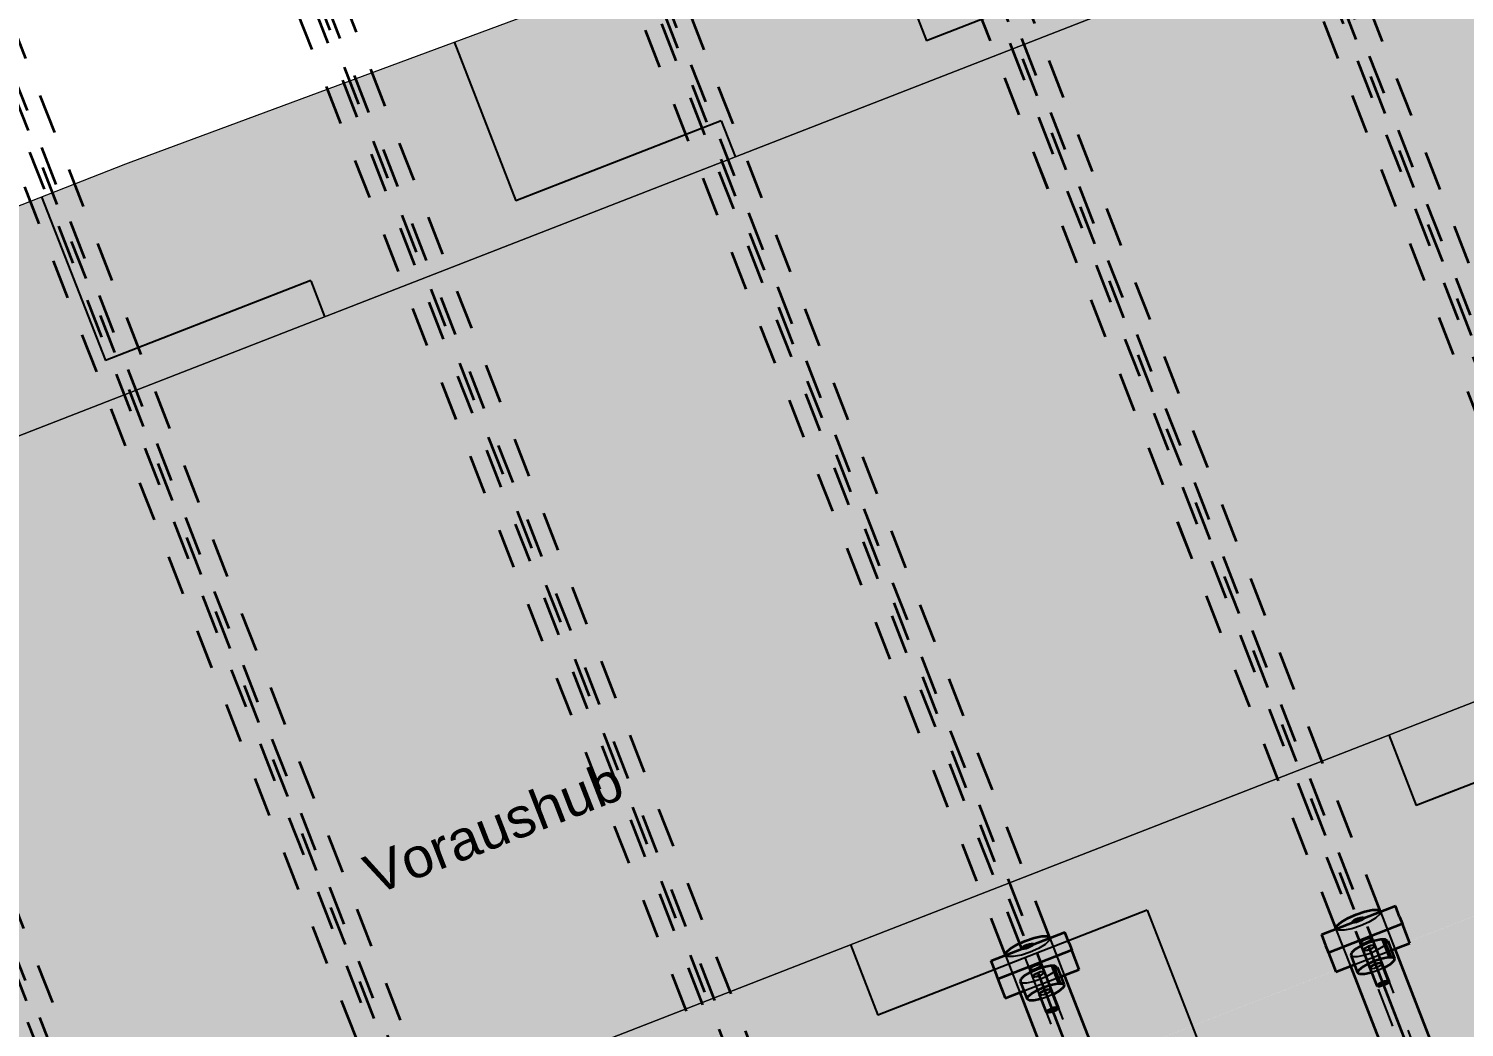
# Model space of a CAD drawing. Header units: metres. Extents: x 2688466 to 2688595, y 1221626 to 1221756.
# Drawn here: x 2688503.578 to 2688507.194, y 1221712.279 to 1221714.794 of the extents above; entities that cross this region are included whole.
import ezdxf

# ---------------------------------------------------------------- set-up
doc = ezdxf.new("R2010")
doc.units = ezdxf.units.M
doc.linetypes.add('AUSGEZOGEN', pattern=[0])
doc.linetypes.add('VERDECKT2_S2', pattern=[0.15, 0.1, -0.05])
for name, color, linetype, lineweight in [('Beton Ansicht', 7, 'AUSGEZOGEN', 35), ('Schnittbeschriftung', 7, 'AUSGEZOGEN', 50), ('Standard', 7, 'AUSGEZOGEN', 13)]:
    doc.layers.add(name, color=color, linetype=linetype, lineweight=lineweight)
doc.styles.add('ARIAL', font='arial.ttf')

msp = doc.modelspace()

# ---------------------------------------------------------------- hatches: boundary and pattern name
at = {"layer": 'Beton Ansicht', "linetype": 'AUSGEZOGEN', "lineweight": 13, "true_color": 0xffff1c, "transparency": 33554687}
for points in [[(2688507.031, 1221712.5577), (2688507.0201, 1221712.5855), (2688506.8338, 1221712.513), (2688506.8446, 1221712.4851)], [(2688506.8446, 1221712.4851), (2688506.8516, 1221712.4671), (2688507.038, 1221712.5397), (2688507.031, 1221712.5577)], [(2688506.8516, 1221712.4671), (2688506.8704, 1221712.4189), (2688506.917, 1221712.437), (2688506.9076, 1221712.4611), (2688506.9094, 1221712.4671), (2688506.9179, 1221712.475), (2688506.932, 1221712.4835), (2688506.9495, 1221712.4914), (2688506.9677, 1221712.4974), (2688506.9838, 1221712.5006), (2688506.9955, 1221712.5007), (2688507.0008, 1221712.4974), (2688507.0102, 1221712.4733), (2688507.0568, 1221712.4915), (2688507.038, 1221712.5397)], [(2688506.1983, 1221712.4914), (2688506.1874, 1221712.5192), (2688506.0011, 1221712.4467), (2688506.0119, 1221712.4188)], [(2688506.0119, 1221712.4188), (2688506.0189, 1221712.4008), (2688506.2053, 1221712.4734), (2688506.1983, 1221712.4914)], [(2688506.0189, 1221712.4008), (2688506.0377, 1221712.3526), (2688506.0843, 1221712.3707), (2688506.0749, 1221712.3948), (2688506.0767, 1221712.4008), (2688506.0852, 1221712.4087), (2688506.0993, 1221712.4172), (2688506.1168, 1221712.425), (2688506.135, 1221712.4311), (2688506.1511, 1221712.4343), (2688506.1628, 1221712.4344), (2688506.1681, 1221712.4311), (2688506.1775, 1221712.407), (2688506.2241, 1221712.4251), (2688506.2053, 1221712.4734)]]:
    msp.add_hatch(color=2, dxfattribs=at).paths.add_polyline_path(points)
at = {"layer": 'Beton Ansicht', "linetype": 'AUSGEZOGEN', "lineweight": 13, "transparency": 33554687}
for points in [[(2688506.9126, 1221712.5454), (2688506.912, 1221712.5435), (2688506.9132, 1221712.5439)], [(2688506.9154, 1221712.5479), (2688506.9126, 1221712.5454), (2688506.9132, 1221712.5439), (2688506.9164, 1221712.5452)], [(2688506.9199, 1221712.5506), (2688506.9154, 1221712.5479), (2688506.9164, 1221712.5452), (2688506.9213, 1221712.547)], [(2688506.9255, 1221712.5531), (2688506.9199, 1221712.5506), (2688506.9213, 1221712.547), (2688506.927, 1221712.5493)], [(2688506.9313, 1221712.555), (2688506.9255, 1221712.5531), (2688506.927, 1221712.5493), (2688506.9327, 1221712.5515)], [(2688506.9364, 1221712.5561), (2688506.9313, 1221712.555), (2688506.9327, 1221712.5515), (2688506.9375, 1221712.5534)], [(2688506.9402, 1221712.5561), (2688506.9364, 1221712.5561), (2688506.9375, 1221712.5534), (2688506.9407, 1221712.5546)], [(2688506.9419, 1221712.5551), (2688506.9402, 1221712.5561), (2688506.9407, 1221712.5546)], [(2688506.0799, 1221712.4791), (2688506.0793, 1221712.4771), (2688506.0805, 1221712.4776)], [(2688506.0827, 1221712.4816), (2688506.0799, 1221712.4791), (2688506.0805, 1221712.4776), (2688506.0837, 1221712.4788)], [(2688506.0872, 1221712.4843), (2688506.0827, 1221712.4816), (2688506.0837, 1221712.4788), (2688506.0886, 1221712.4807)], [(2688506.0928, 1221712.4868), (2688506.0872, 1221712.4843), (2688506.0886, 1221712.4807), (2688506.0943, 1221712.4829)], [(2688506.0986, 1221712.4887), (2688506.0928, 1221712.4868), (2688506.0943, 1221712.4829), (2688506.1, 1221712.4852)], [(2688506.1037, 1221712.4898), (2688506.0986, 1221712.4887), (2688506.1, 1221712.4852), (2688506.1048, 1221712.487)], [(2688506.1075, 1221712.4898), (2688506.1037, 1221712.4898), (2688506.1048, 1221712.487), (2688506.108, 1221712.4883)], [(2688506.1092, 1221712.4887), (2688506.1075, 1221712.4898), (2688506.108, 1221712.4883)], [(2688506.9251, 1221712.4161), (2688506.9269, 1221712.4221), (2688506.9094, 1221712.4671), (2688506.9076, 1221712.4611)], [(2688506.9269, 1221712.4221), (2688506.9355, 1221712.43), (2688506.9179, 1221712.475), (2688506.9094, 1221712.4671)], [(2688506.9355, 1221712.43), (2688506.9496, 1221712.4385), (2688506.932, 1221712.4835), (2688506.9179, 1221712.475)], [(2688506.9496, 1221712.4385), (2688506.967, 1221712.4463), (2688506.9495, 1221712.4914), (2688506.932, 1221712.4835)], [(2688506.967, 1221712.4463), (2688506.9852, 1221712.4524), (2688506.9677, 1221712.4974), (2688506.9495, 1221712.4914)], [(2688506.9852, 1221712.4524), (2688507.0014, 1221712.4556), (2688506.9838, 1221712.5006), (2688506.9677, 1221712.4974)], [(2688507.0014, 1221712.4556), (2688507.013, 1221712.4557), (2688506.9955, 1221712.5007), (2688506.9838, 1221712.5006)], [(2688507.013, 1221712.4557), (2688507.0183, 1221712.4524), (2688507.0008, 1221712.4974), (2688506.9955, 1221712.5007)], [(2688506.1343, 1221712.38), (2688506.1525, 1221712.3861), (2688506.135, 1221712.4311), (2688506.1168, 1221712.425)], [(2688506.1525, 1221712.3861), (2688506.1687, 1221712.3893), (2688506.1511, 1221712.4343), (2688506.135, 1221712.4311)], [(2688506.1687, 1221712.3893), (2688506.1803, 1221712.3894), (2688506.1628, 1221712.4344), (2688506.1511, 1221712.4343)], [(2688506.1803, 1221712.3894), (2688506.1856, 1221712.3861), (2688506.1681, 1221712.4311), (2688506.1628, 1221712.4344)], [(2688506.9939, 1221712.4301), (2688507.008, 1221712.4386), (2688507.0166, 1221712.4464), (2688507.0183, 1221712.4524), (2688507.013, 1221712.4557), (2688507.0014, 1221712.4556), (2688506.9852, 1221712.4524), (2688506.967, 1221712.4463), (2688506.9496, 1221712.4385), (2688506.9355, 1221712.43), (2688506.9269, 1221712.4221), (2688506.9251, 1221712.4161), (2688506.9305, 1221712.4129), (2688506.9421, 1221712.4129), (2688506.9582, 1221712.4162), (2688506.9612, 1221712.4172), (2688506.9568, 1221712.4285), (2688506.9574, 1221712.4304), (2688506.9601, 1221712.4329), (2688506.9646, 1221712.4356), (2688506.9702, 1221712.4381), (2688506.976, 1221712.4401), (2688506.9812, 1221712.4411), (2688506.9849, 1221712.4411), (2688506.9866, 1221712.4401), (2688506.991, 1221712.4288)], [(2688506.9744, 1221712.3835), (2688506.9749, 1221712.3854), (2688506.9574, 1221712.4304), (2688506.9568, 1221712.4285)], [(2688506.9749, 1221712.3854), (2688506.9777, 1221712.3879), (2688506.9601, 1221712.4329), (2688506.9574, 1221712.4304)], [(2688506.9777, 1221712.3879), (2688506.9822, 1221712.3906), (2688506.9646, 1221712.4356), (2688506.9601, 1221712.4329)], [(2688506.9822, 1221712.3906), (2688506.9878, 1221712.3931), (2688506.9702, 1221712.4381), (2688506.9646, 1221712.4356)], [(2688506.9878, 1221712.3931), (2688506.9936, 1221712.3951), (2688506.976, 1221712.4401), (2688506.9702, 1221712.4381)], [(2688506.9936, 1221712.3951), (2688506.9987, 1221712.3961), (2688506.9812, 1221712.4411), (2688506.976, 1221712.4401)], [(2688506.9987, 1221712.3961), (2688507.0025, 1221712.3961), (2688506.9849, 1221712.4411), (2688506.9812, 1221712.4411)], [(2688507.0025, 1221712.3961), (2688507.0042, 1221712.3951), (2688506.9866, 1221712.4401), (2688506.9849, 1221712.4411)], [(2688506.0924, 1221712.3498), (2688506.0942, 1221712.3558), (2688506.0767, 1221712.4008), (2688506.0749, 1221712.3948)], [(2688506.0942, 1221712.3558), (2688506.1028, 1221712.3637), (2688506.0852, 1221712.4087), (2688506.0767, 1221712.4008)], [(2688506.1028, 1221712.3637), (2688506.1169, 1221712.3722), (2688506.0993, 1221712.4172), (2688506.0852, 1221712.4087)], [(2688506.1169, 1221712.3722), (2688506.1343, 1221712.38), (2688506.1168, 1221712.425), (2688506.0993, 1221712.4172)], [(2688507.0009, 1221712.3907), (2688507.0036, 1221712.3932), (2688507.0042, 1221712.3951), (2688507.0025, 1221712.3961), (2688506.9987, 1221712.3961), (2688506.9936, 1221712.3951), (2688506.9878, 1221712.3931), (2688506.9822, 1221712.3906), (2688506.9777, 1221712.3879), (2688506.9749, 1221712.3854), (2688506.9744, 1221712.3835), (2688506.9761, 1221712.3824), (2688506.9798, 1221712.3824), (2688506.9849, 1221712.3835), (2688506.9908, 1221712.3854), (2688506.9964, 1221712.3879)], [(2688506.1612, 1221712.3638), (2688506.1753, 1221712.3723), (2688506.1839, 1221712.3801), (2688506.1856, 1221712.3861), (2688506.1803, 1221712.3894), (2688506.1687, 1221712.3893), (2688506.1525, 1221712.3861), (2688506.1343, 1221712.38), (2688506.1169, 1221712.3722), (2688506.1028, 1221712.3637), (2688506.0942, 1221712.3558), (2688506.0924, 1221712.3498), (2688506.0978, 1221712.3466), (2688506.1094, 1221712.3466), (2688506.1255, 1221712.3499), (2688506.1285, 1221712.3509), (2688506.1241, 1221712.3622), (2688506.1247, 1221712.3641), (2688506.1274, 1221712.3666), (2688506.1319, 1221712.3693), (2688506.1375, 1221712.3718), (2688506.1434, 1221712.3738), (2688506.1485, 1221712.3748), (2688506.1522, 1221712.3748), (2688506.1539, 1221712.3738), (2688506.1583, 1221712.3625)], [(2688506.1417, 1221712.3172), (2688506.1422, 1221712.3191), (2688506.1247, 1221712.3641), (2688506.1241, 1221712.3622)], [(2688506.1422, 1221712.3191), (2688506.145, 1221712.3216), (2688506.1274, 1221712.3666), (2688506.1247, 1221712.3641)], [(2688506.145, 1221712.3216), (2688506.1495, 1221712.3243), (2688506.1319, 1221712.3693), (2688506.1274, 1221712.3666)], [(2688506.1495, 1221712.3243), (2688506.1551, 1221712.3268), (2688506.1375, 1221712.3718), (2688506.1319, 1221712.3693)], [(2688506.1551, 1221712.3268), (2688506.1609, 1221712.3288), (2688506.1434, 1221712.3738), (2688506.1375, 1221712.3718)], [(2688506.1609, 1221712.3288), (2688506.166, 1221712.3298), (2688506.1485, 1221712.3748), (2688506.1434, 1221712.3738)], [(2688506.166, 1221712.3298), (2688506.1698, 1221712.3298), (2688506.1522, 1221712.3748), (2688506.1485, 1221712.3748)], [(2688506.1698, 1221712.3298), (2688506.1715, 1221712.3288), (2688506.1539, 1221712.3738), (2688506.1522, 1221712.3748)], [(2688506.1682, 1221712.3243), (2688506.1709, 1221712.3269), (2688506.1715, 1221712.3288), (2688506.1698, 1221712.3298), (2688506.166, 1221712.3298), (2688506.1609, 1221712.3288), (2688506.1551, 1221712.3268), (2688506.1495, 1221712.3243), (2688506.145, 1221712.3216), (2688506.1422, 1221712.3191), (2688506.1417, 1221712.3172), (2688506.1434, 1221712.3161), (2688506.1471, 1221712.3161), (2688506.1522, 1221712.3172), (2688506.1581, 1221712.3191), (2688506.1637, 1221712.3216)]]:
    msp.add_hatch(color=5, dxfattribs=at).paths.add_polyline_path(points)
at = {"layer": 'Standard', "linetype": 'AUSGEZOGEN', "lineweight": 13, "transparency": 33554559}
h = msp.add_hatch(color=7, dxfattribs=at)
h.set_gradient(color1=(199, 199, 199), color2=(199, 199, 199), one_color=1)
h.paths.add_polyline_path([(2688508.4469, 1221713.6064), (2688507.7472, 1221715.4031), (2688495.913, 1221710.7942), (2688496.6224, 1221708.9726), (2688497.1177, 1221709.1655), (2688507.7296, 1221713.2983), (2688507.7199, 1221713.3233)], flags=0)
h = msp.add_hatch(color=7, dxfattribs=at)
h.set_gradient(color1=(240, 240, 180), color2=(240, 240, 180), one_color=1)
h.paths.add_polyline_path([(2688503.8358, 1221714.4595), (2688503.8224, 1221714.4545), (2688502.5741, 1221713.9649), (2688500.8861, 1221713.2222), (2688498.8978, 1221712.3505), (2688496.5785, 1221711.2364), (2688495.8586, 1221710.9847), (2688495.6601, 1221710.9053), (2688495.913, 1221710.7942), (2688506.8007, 1221715.0345), (2688506.1577, 1221715.3199)], flags=0)
at = {"layer": 'Standard', "linetype": 'AUSGEZOGEN', "lineweight": 25, "transparency": 33554687}
h = msp.add_hatch(dxfattribs=at)
h.set_pattern_fill('MUSTER', scale=0.555, angle=201.28, style=0, pattern_type=2)
h.set_pattern_definition([(201.28, (2688527.41253, 1221729.71783), (-0.315735, -0.718583), [0.555, -0.555]), (291.28, (2688527.41253, 1221729.71783), (0.718583, -0.315735), [0.555, -0.555])])
h.paths.add_polyline_path([(2688503.8358, 1221714.4595), (2688503.8224, 1221714.4545), (2688502.5741, 1221713.9649), (2688500.8861, 1221713.2222), (2688498.8978, 1221712.3505), (2688496.5785, 1221711.2364), (2688495.8586, 1221710.9847), (2688495.6601, 1221710.9053), (2688495.913, 1221710.7942), (2688506.8007, 1221715.0345), (2688506.1577, 1221715.3199)], flags=0)
at = {"layer": 'Standard', "linetype": 'AUSGEZOGEN', "lineweight": 13, "transparency": 33554559}
h = msp.add_hatch(color=7, dxfattribs=at)
h.set_gradient(color1=(140, 255, 140), color2=(140, 255, 140), one_color=1)
h.paths.add_polyline_path([(2688507.7296, 1221713.2983), (2688497.1177, 1221709.1655), (2688496.6224, 1221708.9726), (2688496.8051, 1221708.5036), (2688507.9123, 1221712.8293)], flags=0)
at = {"layer": 'Standard', "linetype": 'AUSGEZOGEN', "lineweight": 25, "transparency": 33554687}
h = msp.add_hatch(dxfattribs=at)
h.set_pattern_fill('MUSTER', scale=0.7275, angle=201.28, style=0, pattern_type=2)
h.set_pattern_definition([(201.28, (2688527.21626, 1221729.27115), (-0.413869, -0.941926), [0.7275, -0.7275]), (291.28, (2688527.21626, 1221729.27115), (0.941926, -0.413869), [0.7275, -0.7275])])
h.paths.add_polyline_path([(2688496.6224, 1221708.9726), (2688496.8051, 1221708.5036), (2688501.5164, 1221710.3382), (2688502.4685, 1221709.6683), (2688508.2642, 1221711.9256), (2688507.7296, 1221713.2983), (2688497.1177, 1221709.1655)], flags=0)
at = {"layer": 'Standard', "linetype": 'AUSGEZOGEN', "lineweight": 13, "transparency": 33554559}
h = msp.add_hatch(color=7, dxfattribs=at)
h.set_gradient(color1=(140, 255, 140), color2=(140, 255, 140), one_color=1)
h.paths.add_polyline_path([(2688501.5163, 1221710.3383), (2688502.4685, 1221709.6683), (2688508.2643, 1221711.9254), (2688507.9124, 1221712.8291)], flags=0)

# ---------------------------------------------------------------- linework, layer by layer
at = {"layer": 'Beton Ansicht', "linetype": 'VERDECKT2_S2', "lineweight": 35, "transparency": 33554687}
for p, q in [((2688507.6411, 1221713.0853), (2688504.1357, 1221722.0861)), ((2688507.6151, 1221712.9428), (2688504.0649, 1221722.0585)), ((2688507.6475, 1221712.9036), (2688504.0742, 1221722.0788)), ((2688507.6449, 1221712.9544), (2688504.0947, 1221722.0701)), ((2688507.5293, 1221713.0418), (2688504.0239, 1221722.0425)), ((2688506.9568, 1221712.4285), (2688503.4066, 1221721.5442)), ((2688506.9893, 1221712.3893), (2688503.4159, 1221721.5645)), ((2688506.9866, 1221712.4401), (2688503.4365, 1221721.5558)), ((2688506.9829, 1221712.571), (2688503.4775, 1221721.5718)), ((2688506.871, 1221712.5275), (2688503.3656, 1221721.5282)), ((2688506.0793, 1221712.4771), (2688502.574, 1221721.4779)), ((2688506.1566, 1221712.323), (2688502.5832, 1221721.4982)), ((2688506.1539, 1221712.3738), (2688502.6038, 1221721.4895)), ((2688506.1502, 1221712.5047), (2688502.6448, 1221721.5055)), ((2688506.0383, 1221712.4612), (2688502.533, 1221721.4619)), ((2688505.4983, 1221711.8087), (2688501.925, 1221720.9838)), ((2688505.4509, 1221711.9744), (2688501.9455, 1221720.9752)), ((2688505.4919, 1221711.9904), (2688501.9865, 1221720.9912)), ((2688505.3801, 1221711.9469), (2688501.8747, 1221720.9476)), ((2688505.4211, 1221711.9628), (2688501.9157, 1221720.9636)), ((2688504.6332, 1221711.7815), (2688501.083, 1221720.8973)), ((2688504.6656, 1221711.7423), (2688501.0923, 1221720.9175)), ((2688504.663, 1221711.7932), (2688501.1128, 1221720.9089)), ((2688504.6592, 1221711.9241), (2688501.1538, 1221720.9248)), ((2688504.5474, 1221711.8805), (2688501.042, 1221720.8813)), ((2688504.0074, 1221711.228), (2688500.4341, 1221720.4032)), ((2688504.0048, 1221711.2788), (2688500.4546, 1221720.3946)), ((2688504.001, 1221711.4098), (2688500.4956, 1221720.4105)), ((2688503.975, 1221711.2672), (2688500.4248, 1221720.3829)), ((2688507.5293, 1221713.0418), (2688504.8994, 1221719.7944)), ((2688507.5293, 1221713.0418), (2688505.0739, 1221719.3464)), ((2688506.871, 1221712.5275), (2688504.2412, 1221719.2801)), ((2688506.0383, 1221712.4612), (2688503.4085, 1221719.2138)), ((2688506.871, 1221712.5275), (2688504.4157, 1221718.8321)), ((2688506.0383, 1221712.4612), (2688503.583, 1221718.7658)), ((2688505.3801, 1221711.9469), (2688502.7503, 1221718.6995)), ((2688504.5474, 1221711.8805), (2688501.9176, 1221718.6331)), ((2688505.3801, 1221711.9469), (2688502.9247, 1221718.2515)), ((2688504.5474, 1221711.8805), (2688502.092, 1221718.1851))]:
    msp.add_line(p, q, dxfattribs=at)
at = {"layer": 'Beton Ansicht', "linetype": 'AUSGEZOGEN', "lineweight": 35, "transparency": 33554687}
for p, q in [((2688506.8338, 1221712.513), (2688507.0201, 1221712.5855)), ((2688506.9431, 1221712.571), (2688506.9625, 1221712.5749)), ((2688506.9625, 1221712.5749), (2688506.9765, 1221712.5749)), ((2688506.9765, 1221712.5749), (2688506.9829, 1221712.571)), ((2688507.031, 1221712.5577), (2688507.0201, 1221712.5855)), ((2688507.038, 1221712.5397), (2688506.8516, 1221712.4671)), ((2688506.8731, 1221712.5347), (2688506.8834, 1221712.5441)), ((2688506.8834, 1221712.5441), (2688506.9004, 1221712.5543)), ((2688506.9004, 1221712.5543), (2688506.9213, 1221712.5637)), ((2688506.912, 1221712.5435), (2688506.9126, 1221712.5454)), ((2688506.9126, 1221712.5454), (2688506.9154, 1221712.5479)), ((2688506.9154, 1221712.5479), (2688506.9199, 1221712.5506)), ((2688506.9199, 1221712.5506), (2688506.9255, 1221712.5531)), ((2688506.9213, 1221712.5637), (2688506.9431, 1221712.571)), ((2688506.9255, 1221712.5531), (2688506.9313, 1221712.555)), ((2688506.9313, 1221712.555), (2688506.9364, 1221712.5561)), ((2688506.9364, 1221712.5561), (2688506.9402, 1221712.5561)), ((2688506.9402, 1221712.5561), (2688506.9419, 1221712.5551)), ((2688507.031, 1221712.5577), (2688507.038, 1221712.5397)), ((2688507.0568, 1221712.4915), (2688507.038, 1221712.5397)), ((2688506.0011, 1221712.4467), (2688506.1874, 1221712.5192)), ((2688506.0886, 1221712.4974), (2688506.1104, 1221712.5046)), ((2688506.1104, 1221712.5046), (2688506.1298, 1221712.5086)), ((2688506.1298, 1221712.5086), (2688506.1438, 1221712.5086)), ((2688506.1438, 1221712.5086), (2688506.1502, 1221712.5047)), ((2688506.1983, 1221712.4914), (2688506.1874, 1221712.5192)), ((2688506.8338, 1221712.513), (2688506.8446, 1221712.4851)), ((2688506.871, 1221712.5275), (2688506.8731, 1221712.5347)), ((2688506.2053, 1221712.4734), (2688506.0189, 1221712.4008)), ((2688506.0383, 1221712.4612), (2688506.0404, 1221712.4684)), ((2688506.0404, 1221712.4684), (2688506.0507, 1221712.4778)), ((2688506.0507, 1221712.4778), (2688506.0677, 1221712.488)), ((2688506.0677, 1221712.488), (2688506.0886, 1221712.4974)), ((2688506.0793, 1221712.4771), (2688506.0799, 1221712.4791)), ((2688506.0799, 1221712.4791), (2688506.0827, 1221712.4816)), ((2688506.0827, 1221712.4816), (2688506.0872, 1221712.4843)), ((2688506.0872, 1221712.4843), (2688506.0928, 1221712.4868)), ((2688506.0928, 1221712.4868), (2688506.0986, 1221712.4887)), ((2688506.0986, 1221712.4887), (2688506.1037, 1221712.4898)), ((2688506.1037, 1221712.4898), (2688506.1075, 1221712.4898)), ((2688506.1075, 1221712.4898), (2688506.1092, 1221712.4887)), ((2688506.1983, 1221712.4914), (2688506.2053, 1221712.4734)), ((2688506.2241, 1221712.4251), (2688506.2053, 1221712.4734)), ((2688506.8446, 1221712.4851), (2688506.8516, 1221712.4671)), ((2688506.8516, 1221712.4671), (2688506.8704, 1221712.4189)), ((2688506.9094, 1221712.4671), (2688506.9076, 1221712.4611)), ((2688506.9179, 1221712.475), (2688506.9094, 1221712.4671)), ((2688506.932, 1221712.4835), (2688506.9179, 1221712.475)), ((2688506.9495, 1221712.4914), (2688506.932, 1221712.4835)), ((2688506.9677, 1221712.4974), (2688506.9495, 1221712.4914)), ((2688506.9838, 1221712.5006), (2688506.9677, 1221712.4974)), ((2688506.9955, 1221712.5007), (2688506.9838, 1221712.5006)), ((2688507.0008, 1221712.4974), (2688506.9955, 1221712.5007)), ((2688507.0008, 1221712.4974), (2688507.0183, 1221712.4524)), ((2688507.0102, 1221712.4733), (2688507.0568, 1221712.4915)), ((2688507.1573, 1221712.123), (2688507.0195, 1221712.4769)), ((2688506.0011, 1221712.4467), (2688506.0119, 1221712.4188)), ((2688506.135, 1221712.4311), (2688506.1168, 1221712.425)), ((2688506.1511, 1221712.4343), (2688506.135, 1221712.4311)), ((2688506.1628, 1221712.4344), (2688506.1511, 1221712.4343)), ((2688506.1681, 1221712.4311), (2688506.1628, 1221712.4344)), ((2688506.1681, 1221712.4311), (2688506.1856, 1221712.3861)), ((2688506.8704, 1221712.4189), (2688506.917, 1221712.437)), ((2688506.9076, 1221712.4611), (2688506.9251, 1221712.4161)), ((2688507.0455, 1221712.0795), (2688506.9077, 1221712.4334)), ((2688507.0455, 1221712.0795), (2688506.9077, 1221712.4334)), ((2688506.9355, 1221712.43), (2688506.9496, 1221712.4385)), ((2688506.9496, 1221712.4385), (2688506.967, 1221712.4463)), ((2688506.9574, 1221712.4304), (2688506.9568, 1221712.4285)), ((2688506.9601, 1221712.4329), (2688506.9574, 1221712.4304)), ((2688506.9646, 1221712.4356), (2688506.9601, 1221712.4329)), ((2688506.9702, 1221712.4381), (2688506.9646, 1221712.4356)), ((2688506.967, 1221712.4463), (2688506.9852, 1221712.4524)), ((2688506.976, 1221712.4401), (2688506.9702, 1221712.4381)), ((2688506.9812, 1221712.4411), (2688506.976, 1221712.4401)), ((2688506.9849, 1221712.4411), (2688506.9812, 1221712.4411)), ((2688506.9866, 1221712.4401), (2688506.9849, 1221712.4411)), ((2688506.9852, 1221712.4524), (2688507.0014, 1221712.4556)), ((2688507.0042, 1221712.3951), (2688506.9866, 1221712.4401)), ((2688507.008, 1221712.4386), (2688506.9939, 1221712.4301)), ((2688507.0014, 1221712.4556), (2688507.013, 1221712.4557)), ((2688507.0166, 1221712.4464), (2688507.008, 1221712.4386)), ((2688507.013, 1221712.4557), (2688507.0183, 1221712.4524)), ((2688507.0183, 1221712.4524), (2688507.0166, 1221712.4464)), ((2688506.0119, 1221712.4188), (2688506.0189, 1221712.4008)), ((2688506.0189, 1221712.4008), (2688506.0377, 1221712.3526)), ((2688506.0767, 1221712.4008), (2688506.0749, 1221712.3948)), ((2688506.0749, 1221712.3948), (2688506.0924, 1221712.3498)), ((2688506.0852, 1221712.4087), (2688506.0767, 1221712.4008)), ((2688506.0993, 1221712.4172), (2688506.0852, 1221712.4087)), ((2688506.1168, 1221712.425), (2688506.0993, 1221712.4172)), ((2688506.1775, 1221712.407), (2688506.2241, 1221712.4251)), ((2688506.3246, 1221712.0567), (2688506.1868, 1221712.4106)), ((2688506.9251, 1221712.4161), (2688506.9269, 1221712.4221)), ((2688506.9305, 1221712.4129), (2688506.9251, 1221712.4161)), ((2688506.9269, 1221712.4221), (2688506.9355, 1221712.43)), ((2688506.9421, 1221712.4129), (2688506.9305, 1221712.4129)), ((2688506.9582, 1221712.4162), (2688506.9421, 1221712.4129)), ((2688506.9744, 1221712.3835), (2688506.9568, 1221712.4285)), ((2688506.9612, 1221712.4172), (2688506.9582, 1221712.4162)), ((2688506.9878, 1221712.3931), (2688506.9936, 1221712.3951)), ((2688506.9939, 1221712.4301), (2688506.991, 1221712.4288)), ((2688506.9936, 1221712.3951), (2688506.9987, 1221712.3961)), ((2688506.9987, 1221712.3961), (2688507.0025, 1221712.3961)), ((2688507.0025, 1221712.3961), (2688507.0042, 1221712.3951)), ((2688507.0042, 1221712.3951), (2688507.0036, 1221712.3932)), ((2688506.0377, 1221712.3526), (2688506.0843, 1221712.3707)), ((2688506.2128, 1221712.0132), (2688506.075, 1221712.3671)), ((2688506.2128, 1221712.0132), (2688506.075, 1221712.3671)), ((2688506.0942, 1221712.3558), (2688506.1028, 1221712.3637)), ((2688506.1028, 1221712.3637), (2688506.1169, 1221712.3722)), ((2688506.1169, 1221712.3722), (2688506.1343, 1221712.38)), ((2688506.1247, 1221712.3641), (2688506.1241, 1221712.3622)), ((2688506.1417, 1221712.3172), (2688506.1241, 1221712.3622)), ((2688506.1274, 1221712.3666), (2688506.1247, 1221712.3641)), ((2688506.1319, 1221712.3693), (2688506.1274, 1221712.3666)), ((2688506.1375, 1221712.3718), (2688506.1319, 1221712.3693)), ((2688506.1343, 1221712.38), (2688506.1525, 1221712.3861)), ((2688506.1434, 1221712.3738), (2688506.1375, 1221712.3718)), ((2688506.1485, 1221712.3748), (2688506.1434, 1221712.3738)), ((2688506.1522, 1221712.3748), (2688506.1485, 1221712.3748)), ((2688506.1539, 1221712.3738), (2688506.1522, 1221712.3748)), ((2688506.1525, 1221712.3861), (2688506.1687, 1221712.3893)), ((2688506.1715, 1221712.3288), (2688506.1539, 1221712.3738)), ((2688506.1612, 1221712.3638), (2688506.1583, 1221712.3625)), ((2688506.1753, 1221712.3723), (2688506.1612, 1221712.3638)), ((2688506.1687, 1221712.3893), (2688506.1803, 1221712.3894)), ((2688506.1839, 1221712.3801), (2688506.1753, 1221712.3723)), ((2688506.1803, 1221712.3894), (2688506.1856, 1221712.3861)), ((2688506.1856, 1221712.3861), (2688506.1839, 1221712.3801)), ((2688506.9744, 1221712.3835), (2688506.9749, 1221712.3854)), ((2688506.9761, 1221712.3824), (2688506.9744, 1221712.3835)), ((2688506.9749, 1221712.3854), (2688506.9777, 1221712.3879)), ((2688506.9798, 1221712.3824), (2688506.9761, 1221712.3824)), ((2688506.9777, 1221712.3879), (2688506.9822, 1221712.3906)), ((2688506.9849, 1221712.3835), (2688506.9798, 1221712.3824)), ((2688506.9822, 1221712.3906), (2688506.9878, 1221712.3931)), ((2688506.9908, 1221712.3854), (2688506.9849, 1221712.3835)), ((2688507.1645, 1221711.9392), (2688506.9893, 1221712.3893)), ((2688506.9964, 1221712.3879), (2688506.9908, 1221712.3854)), ((2688507.0009, 1221712.3907), (2688506.9964, 1221712.3879)), ((2688507.0036, 1221712.3932), (2688507.0009, 1221712.3907)), ((2688506.0924, 1221712.3498), (2688506.0942, 1221712.3558)), ((2688506.0978, 1221712.3466), (2688506.0924, 1221712.3498)), ((2688506.1094, 1221712.3466), (2688506.0978, 1221712.3466)), ((2688506.1255, 1221712.3499), (2688506.1094, 1221712.3466)), ((2688506.1285, 1221712.3509), (2688506.1255, 1221712.3499)), ((2688506.145, 1221712.3216), (2688506.1495, 1221712.3243)), ((2688506.1495, 1221712.3243), (2688506.1551, 1221712.3268)), ((2688506.1551, 1221712.3268), (2688506.1609, 1221712.3288)), ((2688506.3318, 1221711.8729), (2688506.1566, 1221712.323)), ((2688506.1637, 1221712.3216), (2688506.1581, 1221712.3191)), ((2688506.1609, 1221712.3288), (2688506.166, 1221712.3298)), ((2688506.1682, 1221712.3243), (2688506.1637, 1221712.3216)), ((2688506.166, 1221712.3298), (2688506.1698, 1221712.3298)), ((2688506.1709, 1221712.3269), (2688506.1682, 1221712.3243)), ((2688506.1698, 1221712.3298), (2688506.1715, 1221712.3288)), ((2688506.1715, 1221712.3288), (2688506.1709, 1221712.3269)), ((2688506.1417, 1221712.3172), (2688506.1422, 1221712.3191)), ((2688506.1434, 1221712.3161), (2688506.1417, 1221712.3172)), ((2688506.1422, 1221712.3191), (2688506.145, 1221712.3216)), ((2688506.1471, 1221712.3161), (2688506.1434, 1221712.3161)), ((2688506.1522, 1221712.3172), (2688506.1471, 1221712.3161)), ((2688506.1581, 1221712.3191), (2688506.1522, 1221712.3172))]:
    msp.add_line(p, q, dxfattribs=at)
at = {"layer": 'Beton Ansicht', "linetype": 'VERDECKT2_S2', "lineweight": 25, "transparency": 33554687}
for p, q in [((2688506.9138, 1221712.5424), (2688506.912, 1221712.5435)), ((2688506.9175, 1221712.5424), (2688506.9138, 1221712.5424)), ((2688506.9226, 1221712.5435), (2688506.9175, 1221712.5424)), ((2688506.9285, 1221712.5454), (2688506.9226, 1221712.5435)), ((2688506.9341, 1221712.5479), (2688506.9285, 1221712.5454)), ((2688506.9536, 1221712.5442), (2688506.9326, 1221712.5348)), ((2688506.9386, 1221712.5506), (2688506.9341, 1221712.5479)), ((2688506.9413, 1221712.5531), (2688506.9386, 1221712.5506)), ((2688506.9419, 1221712.5551), (2688506.9413, 1221712.5531)), ((2688506.9705, 1221712.5544), (2688506.9536, 1221712.5442)), ((2688506.9808, 1221712.5638), (2688506.9705, 1221712.5544)), ((2688506.9829, 1221712.571), (2688506.9808, 1221712.5638)), ((2688507.0195, 1221712.4769), (2688506.9829, 1221712.571)), ((2688506.1502, 1221712.5047), (2688506.1481, 1221712.4975)), ((2688506.1868, 1221712.4106), (2688506.1502, 1221712.5047)), ((2688506.8775, 1221712.5236), (2688506.871, 1221712.5275)), ((2688506.9077, 1221712.4334), (2688506.871, 1221712.5275)), ((2688506.8914, 1221712.5236), (2688506.8775, 1221712.5236)), ((2688506.9108, 1221712.5276), (2688506.8914, 1221712.5236)), ((2688506.9326, 1221712.5348), (2688506.9108, 1221712.5276)), ((2688506.9515, 1221712.5031), (2688506.9457, 1221712.5012)), ((2688506.9457, 1221712.5012), (2688506.9515, 1221712.5031)), ((2688506.9567, 1221712.5041), (2688506.9515, 1221712.5031)), ((2688506.9515, 1221712.5031), (2688506.9567, 1221712.5041)), ((2688506.9604, 1221712.5041), (2688506.9567, 1221712.5041)), ((2688506.9567, 1221712.5041), (2688506.9604, 1221712.5041)), ((2688506.9621, 1221712.5031), (2688506.9604, 1221712.5041)), ((2688506.9604, 1221712.5041), (2688506.9621, 1221712.5031)), ((2688506.9615, 1221712.5012), (2688506.9621, 1221712.5031)), ((2688506.9621, 1221712.5031), (2688506.9615, 1221712.5012)), ((2688506.0999, 1221712.4685), (2688506.0781, 1221712.4612)), ((2688506.0811, 1221712.4761), (2688506.0793, 1221712.4771)), ((2688506.1241, 1221712.3622), (2688506.0793, 1221712.4771)), ((2688506.0848, 1221712.4761), (2688506.0811, 1221712.4761)), ((2688506.0899, 1221712.4772), (2688506.0848, 1221712.4761)), ((2688506.0958, 1221712.4791), (2688506.0899, 1221712.4772)), ((2688506.1014, 1221712.4816), (2688506.0958, 1221712.4791)), ((2688506.1209, 1221712.4779), (2688506.0999, 1221712.4685)), ((2688506.1059, 1221712.4843), (2688506.1014, 1221712.4816)), ((2688506.1086, 1221712.4868), (2688506.1059, 1221712.4843)), ((2688506.1092, 1221712.4887), (2688506.1086, 1221712.4868)), ((2688506.1378, 1221712.4881), (2688506.1209, 1221712.4779)), ((2688506.1481, 1221712.4975), (2688506.1378, 1221712.4881)), ((2688506.917, 1221712.437), (2688507.0102, 1221712.4733)), ((2688506.9328, 1221712.4934), (2688506.9323, 1221712.4915)), ((2688506.9323, 1221712.4915), (2688506.9328, 1221712.4934)), ((2688506.9323, 1221712.4915), (2688506.934, 1221712.4905)), ((2688506.934, 1221712.4905), (2688506.9323, 1221712.4915)), ((2688506.9356, 1221712.4959), (2688506.9328, 1221712.4934)), ((2688506.9328, 1221712.4934), (2688506.9356, 1221712.4959)), ((2688506.934, 1221712.4905), (2688506.9377, 1221712.4905)), ((2688506.9377, 1221712.4905), (2688506.934, 1221712.4905)), ((2688506.9401, 1221712.4986), (2688506.9356, 1221712.4959)), ((2688506.9356, 1221712.4959), (2688506.9401, 1221712.4986)), ((2688506.9377, 1221712.4905), (2688506.9429, 1221712.4915)), ((2688506.9429, 1221712.4915), (2688506.9377, 1221712.4905)), ((2688506.9393, 1221712.4735), (2688506.9399, 1221712.4754)), ((2688506.9399, 1221712.4754), (2688506.9393, 1221712.4735)), ((2688506.941, 1221712.4725), (2688506.9393, 1221712.4735)), ((2688506.9393, 1221712.4735), (2688506.941, 1221712.4725)), ((2688506.9399, 1221712.4754), (2688506.9426, 1221712.4779)), ((2688506.9426, 1221712.4779), (2688506.9399, 1221712.4754)), ((2688506.9457, 1221712.5012), (2688506.9401, 1221712.4986)), ((2688506.9401, 1221712.4986), (2688506.9457, 1221712.5012)), ((2688506.9407, 1221712.4612), (2688506.9589, 1221712.4672)), ((2688506.9447, 1221712.4725), (2688506.941, 1221712.4725)), ((2688506.941, 1221712.4725), (2688506.9447, 1221712.4725)), ((2688506.9426, 1221712.4779), (2688506.9471, 1221712.4806)), ((2688506.9471, 1221712.4806), (2688506.9426, 1221712.4779)), ((2688506.9429, 1221712.4915), (2688506.9487, 1221712.4934)), ((2688506.9487, 1221712.4934), (2688506.9429, 1221712.4915)), ((2688506.9499, 1221712.4735), (2688506.9447, 1221712.4725)), ((2688506.9447, 1221712.4725), (2688506.9499, 1221712.4735)), ((2688506.9471, 1221712.4806), (2688506.9527, 1221712.4832)), ((2688506.9527, 1221712.4832), (2688506.9471, 1221712.4806)), ((2688506.9487, 1221712.4934), (2688506.9543, 1221712.4959)), ((2688506.9543, 1221712.4959), (2688506.9487, 1221712.4934)), ((2688506.9557, 1221712.4754), (2688506.9499, 1221712.4735)), ((2688506.9499, 1221712.4735), (2688506.9557, 1221712.4754)), ((2688506.9527, 1221712.4832), (2688506.9585, 1221712.4851)), ((2688506.9585, 1221712.4851), (2688506.9527, 1221712.4832)), ((2688506.9543, 1221712.4959), (2688506.9588, 1221712.4987)), ((2688506.9588, 1221712.4987), (2688506.9543, 1221712.4959)), ((2688506.9613, 1221712.4779), (2688506.9557, 1221712.4754)), ((2688506.9557, 1221712.4754), (2688506.9613, 1221712.4779)), ((2688506.9585, 1221712.4851), (2688506.9637, 1221712.4861)), ((2688506.9637, 1221712.4861), (2688506.9585, 1221712.4851)), ((2688506.9588, 1221712.4987), (2688506.9615, 1221712.5012)), ((2688506.9615, 1221712.5012), (2688506.9588, 1221712.4987)), ((2688506.9589, 1221712.4672), (2688506.9764, 1221712.4751)), ((2688506.9658, 1221712.4807), (2688506.9613, 1221712.4779)), ((2688506.9613, 1221712.4779), (2688506.9658, 1221712.4807)), ((2688506.9637, 1221712.4861), (2688506.9674, 1221712.4861)), ((2688506.9674, 1221712.4861), (2688506.9637, 1221712.4861)), ((2688506.9686, 1221712.4832), (2688506.9658, 1221712.4807)), ((2688506.9658, 1221712.4807), (2688506.9686, 1221712.4832)), ((2688506.9674, 1221712.4861), (2688506.9691, 1221712.4851)), ((2688506.9691, 1221712.4851), (2688506.9674, 1221712.4861)), ((2688506.9691, 1221712.4851), (2688506.9686, 1221712.4832)), ((2688506.9686, 1221712.4832), (2688506.9691, 1221712.4851)), ((2688506.9764, 1221712.4751), (2688506.9905, 1221712.4836)), ((2688506.9905, 1221712.4836), (2688506.999, 1221712.4914)), ((2688506.999, 1221712.4914), (2688507.0008, 1221712.4974)), ((2688506.075, 1221712.3671), (2688506.0383, 1221712.4612)), ((2688506.0448, 1221712.4573), (2688506.0383, 1221712.4612)), ((2688506.0587, 1221712.4573), (2688506.0448, 1221712.4573)), ((2688506.0781, 1221712.4612), (2688506.0587, 1221712.4573)), ((2688506.1074, 1221712.4323), (2688506.1029, 1221712.4296)), ((2688506.1029, 1221712.4296), (2688506.1074, 1221712.4323)), ((2688506.113, 1221712.4348), (2688506.1074, 1221712.4323)), ((2688506.1074, 1221712.4323), (2688506.113, 1221712.4348)), ((2688506.1188, 1221712.4368), (2688506.113, 1221712.4348)), ((2688506.113, 1221712.4348), (2688506.1188, 1221712.4368)), ((2688506.124, 1221712.4378), (2688506.1188, 1221712.4368)), ((2688506.1188, 1221712.4368), (2688506.124, 1221712.4378)), ((2688506.1216, 1221712.4296), (2688506.1261, 1221712.4324)), ((2688506.1261, 1221712.4324), (2688506.1216, 1221712.4296)), ((2688506.1277, 1221712.4378), (2688506.124, 1221712.4378)), ((2688506.124, 1221712.4378), (2688506.1277, 1221712.4378)), ((2688506.1261, 1221712.4324), (2688506.1288, 1221712.4349)), ((2688506.1288, 1221712.4349), (2688506.1261, 1221712.4324)), ((2688506.1294, 1221712.4368), (2688506.1277, 1221712.4378)), ((2688506.1277, 1221712.4378), (2688506.1294, 1221712.4368)), ((2688506.1288, 1221712.4349), (2688506.1294, 1221712.4368)), ((2688506.1294, 1221712.4368), (2688506.1288, 1221712.4349)), ((2688506.1663, 1221712.4251), (2688506.1681, 1221712.4311)), ((2688506.9076, 1221712.4611), (2688506.913, 1221712.4579)), ((2688506.913, 1221712.4579), (2688506.9246, 1221712.4579)), ((2688506.9246, 1221712.4579), (2688506.9407, 1221712.4612)), ((2688506.9674, 1221712.4285), (2688506.9732, 1221712.4304)), ((2688506.9732, 1221712.4304), (2688506.9788, 1221712.4329)), ((2688506.9788, 1221712.4329), (2688506.9833, 1221712.4357)), ((2688506.9833, 1221712.4357), (2688506.9861, 1221712.4382)), ((2688506.9861, 1221712.4382), (2688506.9866, 1221712.4401)), ((2688506.0749, 1221712.3948), (2688506.0803, 1221712.3916)), ((2688506.0843, 1221712.3707), (2688506.1775, 1221712.407)), ((2688506.0919, 1221712.3916), (2688506.108, 1221712.3949)), ((2688506.1001, 1221712.4271), (2688506.0996, 1221712.4252)), ((2688506.0996, 1221712.4252), (2688506.1001, 1221712.4271)), ((2688506.0996, 1221712.4252), (2688506.1013, 1221712.4241)), ((2688506.1013, 1221712.4241), (2688506.0996, 1221712.4252)), ((2688506.1029, 1221712.4296), (2688506.1001, 1221712.4271)), ((2688506.1001, 1221712.4271), (2688506.1029, 1221712.4296)), ((2688506.1013, 1221712.4241), (2688506.105, 1221712.4241)), ((2688506.105, 1221712.4241), (2688506.1013, 1221712.4241)), ((2688506.105, 1221712.4241), (2688506.1102, 1221712.4252)), ((2688506.1102, 1221712.4252), (2688506.105, 1221712.4241)), ((2688506.1066, 1221712.4072), (2688506.1072, 1221712.4091)), ((2688506.1072, 1221712.4091), (2688506.1066, 1221712.4072)), ((2688506.1083, 1221712.4061), (2688506.1066, 1221712.4072)), ((2688506.1066, 1221712.4072), (2688506.1083, 1221712.4061)), ((2688506.1072, 1221712.4091), (2688506.1099, 1221712.4116)), ((2688506.1099, 1221712.4116), (2688506.1072, 1221712.4091)), ((2688506.108, 1221712.3949), (2688506.1262, 1221712.4009)), ((2688506.112, 1221712.4061), (2688506.1083, 1221712.4061)), ((2688506.1083, 1221712.4061), (2688506.112, 1221712.4061)), ((2688506.1099, 1221712.4116), (2688506.1144, 1221712.4143)), ((2688506.1144, 1221712.4143), (2688506.1099, 1221712.4116)), ((2688506.1102, 1221712.4252), (2688506.116, 1221712.4271)), ((2688506.116, 1221712.4271), (2688506.1102, 1221712.4252)), ((2688506.1172, 1221712.4072), (2688506.112, 1221712.4061)), ((2688506.112, 1221712.4061), (2688506.1172, 1221712.4072)), ((2688506.1144, 1221712.4143), (2688506.12, 1221712.4168)), ((2688506.12, 1221712.4168), (2688506.1144, 1221712.4143)), ((2688506.116, 1221712.4271), (2688506.1216, 1221712.4296)), ((2688506.1216, 1221712.4296), (2688506.116, 1221712.4271)), ((2688506.123, 1221712.4091), (2688506.1172, 1221712.4072)), ((2688506.1172, 1221712.4072), (2688506.123, 1221712.4091)), ((2688506.12, 1221712.4168), (2688506.1258, 1221712.4188)), ((2688506.1258, 1221712.4188), (2688506.12, 1221712.4168)), ((2688506.1286, 1221712.4116), (2688506.123, 1221712.4091)), ((2688506.123, 1221712.4091), (2688506.1286, 1221712.4116)), ((2688506.1258, 1221712.4188), (2688506.131, 1221712.4198)), ((2688506.131, 1221712.4198), (2688506.1258, 1221712.4188)), ((2688506.1262, 1221712.4009), (2688506.1437, 1221712.4088)), ((2688506.1331, 1221712.4144), (2688506.1286, 1221712.4116)), ((2688506.1286, 1221712.4116), (2688506.1331, 1221712.4144)), ((2688506.131, 1221712.4198), (2688506.1347, 1221712.4198)), ((2688506.1347, 1221712.4198), (2688506.131, 1221712.4198)), ((2688506.1359, 1221712.4169), (2688506.1331, 1221712.4144)), ((2688506.1331, 1221712.4144), (2688506.1359, 1221712.4169)), ((2688506.1347, 1221712.4198), (2688506.1364, 1221712.4188)), ((2688506.1364, 1221712.4188), (2688506.1347, 1221712.4198)), ((2688506.1364, 1221712.4188), (2688506.1359, 1221712.4169)), ((2688506.1359, 1221712.4169), (2688506.1364, 1221712.4188)), ((2688506.1437, 1221712.4088), (2688506.1578, 1221712.4173)), ((2688506.1578, 1221712.4173), (2688506.1663, 1221712.4251)), ((2688506.9568, 1221712.4285), (2688506.9585, 1221712.4274)), ((2688506.9585, 1221712.4274), (2688506.9623, 1221712.4275)), ((2688506.9764, 1221712.4222), (2688506.9612, 1221712.4172)), ((2688506.9623, 1221712.4275), (2688506.9674, 1221712.4285)), ((2688506.991, 1221712.4288), (2688506.9764, 1221712.4222)), ((2688507.1611, 1221711.9921), (2688507.0042, 1221712.3951)), ((2688506.0803, 1221712.3916), (2688506.0919, 1221712.3916)), ((2688506.1241, 1221712.3622), (2688506.1258, 1221712.3611)), ((2688506.1258, 1221712.3611), (2688506.1296, 1221712.3611)), ((2688506.1296, 1221712.3611), (2688506.1347, 1221712.3622)), ((2688506.1347, 1221712.3622), (2688506.1405, 1221712.3641)), ((2688506.1405, 1221712.3641), (2688506.1461, 1221712.3666)), ((2688506.1583, 1221712.3625), (2688506.1437, 1221712.3559)), ((2688506.1461, 1221712.3666), (2688506.1506, 1221712.3693)), ((2688506.1506, 1221712.3693), (2688506.1534, 1221712.3719)), ((2688506.1534, 1221712.3719), (2688506.1539, 1221712.3738)), ((2688507.0865, 1221712.0955), (2688506.9743, 1221712.3835)), ((2688506.1437, 1221712.3559), (2688506.1285, 1221712.3509)), ((2688506.3284, 1221711.9258), (2688506.1715, 1221712.3288)), ((2688506.2986, 1221711.9142), (2688506.1416, 1221712.3172))]:
    msp.add_line(p, q, dxfattribs=at)
at = {"layer": 'Schnittbeschriftung', "color": 7, "linetype": 'AUSGEZOGEN', "lineweight": 13, "transparency": 33554687}
for points in [[(2688495.913, 1221710.7942), (2688506.8007, 1221715.0345), (2688507.7472, 1221715.4031), (2688508.4469, 1221713.6064), (2688507.7199, 1221713.3233), (2688507.7296, 1221713.2983), (2688497.446, 1221709.2933), (2688497.1177, 1221709.1655), (2688496.6224, 1221708.9726), (2688496.2512, 1221709.9258), (2688495.913, 1221710.7942)], [(2688495.913, 1221710.7942), (2688495.6601, 1221710.9053), (2688495.8586, 1221710.9847), (2688496.5785, 1221711.2364), (2688498.8978, 1221712.3505), (2688500.8861, 1221713.2222), (2688502.5741, 1221713.9649), (2688503.8224, 1221714.4545), (2688503.8358, 1221714.4595), (2688506.1577, 1221715.3199), (2688506.8007, 1221715.0345), (2688495.913, 1221710.7942)]]:
    msp.add_lwpolyline(points, close=True, dxfattribs=at)
msp.add_lwpolyline([(2688496.8051, 1221708.5036), (2688496.6778, 1221708.8304), (2688496.6224, 1221708.9726), (2688497.1177, 1221709.1655), (2688497.446, 1221709.2933), (2688507.7296, 1221713.2983), (2688507.9123, 1221712.8293), (2688507.9123, 1221712.8293)], dxfattribs=at)

# ---------------------------------------------------------------- texts
at = {"layer": 'Schnittbeschriftung', "color": 1, "lineweight": 13, "transparency": 33554687, "insert": (2688504.7673, 1221712.7342), "char_height": 0.1, "width": 0.730259, "attachment_point": 8, "rotation": 21.28, "style": 'ARIAL'}
msp.add_mtext('\\W1.01;Voraushub', dxfattribs=at)

doc.saveas('drawing.dxf')
